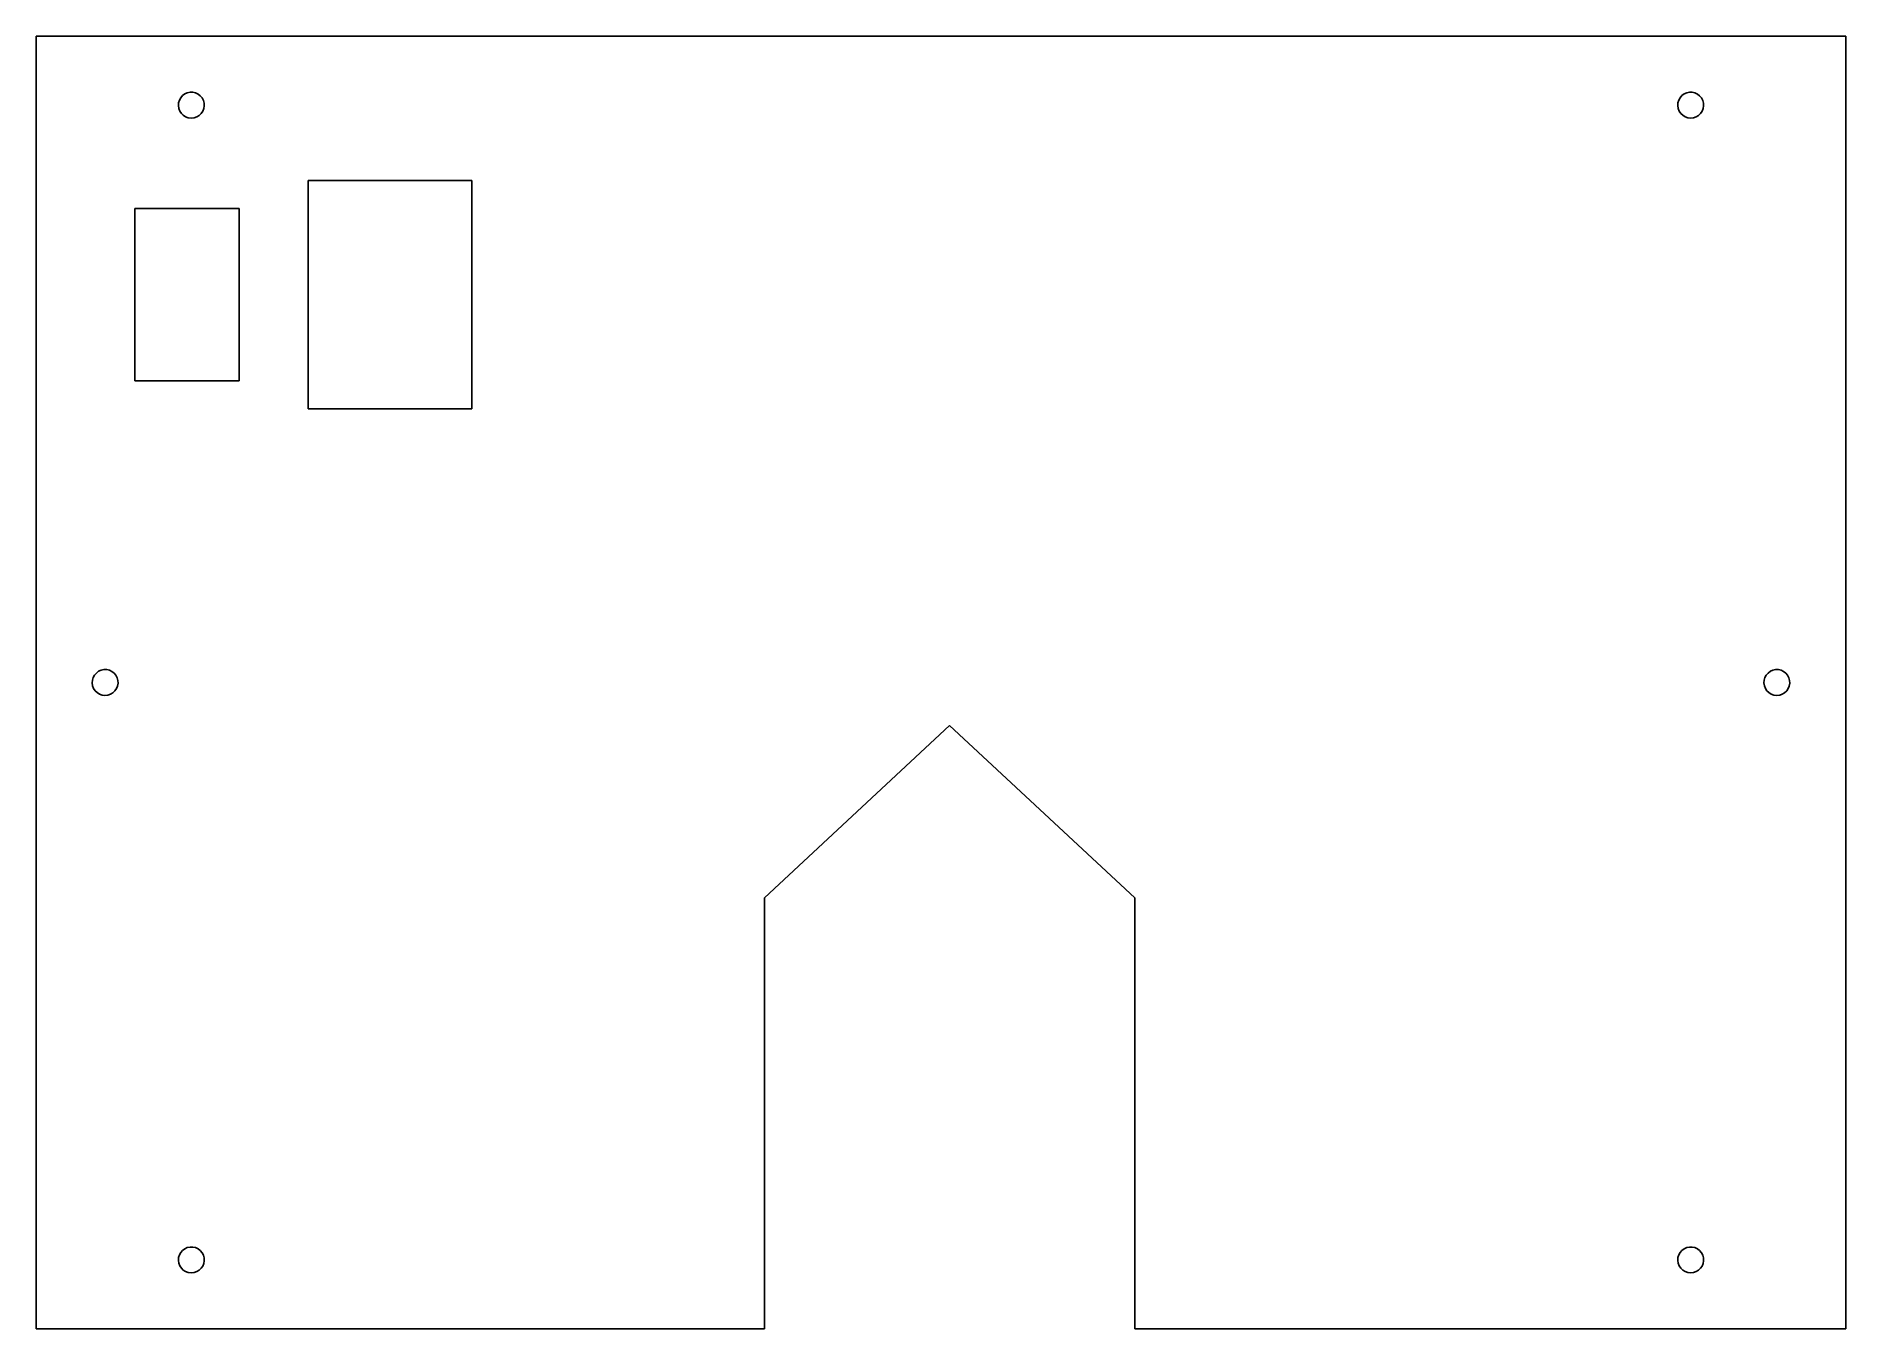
# Model space of a CAD drawing. Header units: metres. Extents: x 0 to 210, y 0 to 150.
import ezdxf

# ---------------------------------------------------------------- set-up
doc = ezdxf.new("R2010")
doc.units = ezdxf.units.M

msp = doc.modelspace()

# ---------------------------------------------------------------- linework, layer by layer
for p, q in [((210, 150), (0, 150)), ((0, 150), (0, 0)), ((210, 0), (210, 150)), ((16.616, 142.578), (16.7701, 142.859)), ((16.7701, 142.859), (16.9801, 143.1)), ((16.9801, 143.1), (17.2446, 143.296)), ((17.2446, 143.296), (17.5365, 143.427)), ((17.5365, 143.427), (17.8495, 143.492)), ((17.8495, 143.492), (18.1786, 143.489)), ((18.1786, 143.489), (18.4903, 143.418)), ((18.4903, 143.418), (18.7878, 143.276)), ((18.7878, 143.276), (19.0405, 143.08)), ((19.0405, 143.08), (19.2459, 142.835)), ((19.2459, 142.835), (19.3981, 142.543)), ((190.616, 142.578), (190.77, 142.859)), ((190.77, 142.859), (190.98, 143.1)), ((190.98, 143.1), (191.245, 143.296)), ((191.245, 143.296), (191.536, 143.427)), ((191.536, 143.427), (191.849, 143.492)), ((191.849, 143.492), (192.179, 143.489)), ((192.179, 143.489), (192.49, 143.418)), ((192.49, 143.418), (192.788, 143.276)), ((192.788, 143.276), (193.04, 143.08)), ((193.04, 143.08), (193.246, 142.835)), ((193.246, 142.835), (193.398, 142.543)), ((16.5011, 141.943), (16.5231, 142.263)), ((16.5495, 141.618), (16.5011, 141.943)), ((16.5231, 142.263), (16.616, 142.578)), ((16.6678, 141.311), (16.5495, 141.618)), ((16.8442, 141.044), (16.6678, 141.311)), ((17.0732, 140.821), (16.8442, 141.044)), ((17.3443, 140.651), (17.0732, 140.821)), ((18.9044, 140.803), (18.6301, 140.639)), ((19.1375, 141.022), (18.9044, 140.803)), ((19.319, 141.286), (19.1375, 141.022)), ((19.443, 141.591), (19.319, 141.286)), ((19.3981, 142.543), (19.4815, 142.235)), ((19.497, 141.906), (19.443, 141.591)), ((19.4815, 142.235), (19.497, 141.906)), ((190.501, 141.943), (190.523, 142.263)), ((190.549, 141.618), (190.501, 141.943)), ((190.523, 142.263), (190.616, 142.578)), ((190.668, 141.311), (190.549, 141.618)), ((190.844, 141.044), (190.668, 141.311)), ((191.073, 140.821), (190.844, 141.044)), ((191.344, 140.651), (191.073, 140.821)), ((192.904, 140.803), (192.63, 140.639)), ((193.138, 141.022), (192.904, 140.803)), ((193.319, 141.286), (193.138, 141.022)), ((193.443, 141.591), (193.319, 141.286)), ((193.398, 142.543), (193.482, 142.235)), ((193.497, 141.906), (193.443, 141.591)), ((193.482, 142.235), (193.497, 141.906)), ((17.6544, 140.54), (17.3443, 140.651)), ((17.9811, 140.5), (17.6544, 140.54)), ((18.2996, 140.53), (17.9811, 140.5)), ((18.3272, 140.536), (18.2996, 140.53)), ((18.6301, 140.639), (18.3272, 140.536)), ((191.654, 140.54), (191.344, 140.651)), ((191.981, 140.5), (191.654, 140.54)), ((192.3, 140.53), (191.981, 140.5)), ((192.327, 140.536), (192.3, 140.53)), ((192.63, 140.639), (192.327, 140.536)), ((31.57, 106.75), (31.57, 133.25)), ((31.57, 133.25), (50.57, 133.25)), ((50.57, 133.25), (50.57, 106.75)), ((11.45, 110), (11.45, 130)), ((11.45, 130), (23.57, 130)), ((23.57, 130), (23.57, 110)), ((23.57, 110), (11.45, 110)), ((50.57, 106.75), (31.57, 106.75)), ((6.61598, 75.5784), (6.77007, 75.8586)), ((6.77007, 75.8586), (6.98006, 76.0999)), ((6.98006, 76.0999), (7.24455, 76.2959)), ((7.24455, 76.2959), (7.53647, 76.4266)), ((7.53647, 76.4266), (7.84946, 76.4924)), ((7.84946, 76.4924), (8.17863, 76.4893)), ((8.17863, 76.4893), (8.49033, 76.4176)), ((8.49033, 76.4176), (8.78775, 76.2765)), ((8.78775, 76.2765), (9.04047, 76.0805)), ((9.04047, 76.0805), (9.24588, 75.8353)), ((9.24588, 75.8353), (9.3981, 75.5434)), ((200.616, 75.5784), (200.77, 75.8586)), ((200.77, 75.8586), (200.98, 76.0999)), ((200.98, 76.0999), (201.245, 76.2959)), ((201.245, 76.2959), (201.536, 76.4266)), ((201.536, 76.4266), (201.849, 76.4924)), ((201.849, 76.4924), (202.179, 76.4893)), ((202.179, 76.4893), (202.49, 76.4176)), ((202.49, 76.4176), (202.788, 76.2765)), ((202.788, 76.2765), (203.04, 76.0805)), ((203.04, 76.0805), (203.246, 75.8353)), ((203.246, 75.8353), (203.398, 75.5434)), ((6.50105, 74.9435), (6.52315, 75.2625)), ((6.54948, 74.6178), (6.50105, 74.9435)), ((6.52315, 75.2625), (6.61598, 75.5784)), ((6.66779, 74.3106), (6.54948, 74.6178)), ((6.84422, 74.0439), (6.66779, 74.3106)), ((7.0732, 73.8206), (6.84422, 74.0439)), ((7.34431, 73.6509), (7.0732, 73.8206)), ((7.6544, 73.5403), (7.34431, 73.6509)), ((7.98114, 73.5001), (7.6544, 73.5403)), ((8.29956, 73.5302), (7.98114, 73.5001)), ((8.32721, 73.5361), (8.29956, 73.5302)), ((8.63013, 73.6388), (8.32721, 73.5361)), ((8.90439, 73.8033), (8.63013, 73.6388)), ((9.13754, 74.0222), (8.90439, 73.8033)), ((9.31897, 74.2856), (9.13754, 74.0222)), ((9.44304, 74.5906), (9.31897, 74.2856)), ((9.3981, 75.5434), (9.48152, 75.2346)), ((9.49704, 74.9058), (9.44304, 74.5906)), ((9.48152, 75.2346), (9.49704, 74.9058)), ((200.501, 74.9435), (200.523, 75.2625)), ((200.549, 74.6178), (200.501, 74.9435)), ((200.523, 75.2625), (200.616, 75.5784)), ((200.668, 74.3106), (200.549, 74.6178)), ((200.844, 74.0439), (200.668, 74.3106)), ((201.073, 73.8206), (200.844, 74.0439)), ((201.344, 73.6509), (201.073, 73.8206)), ((201.654, 73.5403), (201.344, 73.6509)), ((201.981, 73.5001), (201.654, 73.5403)), ((202.3, 73.5302), (201.981, 73.5001)), ((202.327, 73.5361), (202.3, 73.5302)), ((202.63, 73.6388), (202.327, 73.5361)), ((202.904, 73.8033), (202.63, 73.6388)), ((203.138, 74.0222), (202.904, 73.8033)), ((203.319, 74.2856), (203.138, 74.0222)), ((203.443, 74.5906), (203.319, 74.2856)), ((203.398, 75.5434), (203.482, 75.2346)), ((203.497, 74.9058), (203.443, 74.5906)), ((203.482, 75.2346), (203.497, 74.9058)), ((84.5, 50), (106, 70)), ((106, 70), (127.5, 50)), ((84.5, 0), (84.5, 50)), ((127.5, 50), (127.5, 0)), ((16.5231, 8.26253), (16.616, 8.57837)), ((16.616, 8.57837), (16.7701, 8.85864)), ((16.7701, 8.85864), (16.9801, 9.09987)), ((16.9801, 9.09987), (17.2446, 9.29588)), ((17.2446, 9.29588), (17.5365, 9.42657)), ((17.5365, 9.42657), (17.8495, 9.49242)), ((17.8495, 9.49242), (18.1786, 9.48932)), ((18.1786, 9.48932), (18.4903, 9.41759)), ((18.4903, 9.41759), (18.7878, 9.27649)), ((18.7878, 9.27649), (19.0405, 9.08046)), ((19.0405, 9.08046), (19.2459, 8.83531)), ((19.2459, 8.83531), (19.3981, 8.54341)), ((19.3981, 8.54341), (19.4815, 8.23465)), ((190.523, 8.26253), (190.616, 8.57837)), ((190.616, 8.57837), (190.77, 8.85864)), ((190.77, 8.85864), (190.98, 9.09987)), ((190.98, 9.09987), (191.245, 9.29588)), ((191.245, 9.29588), (191.536, 9.42657)), ((191.536, 9.42657), (191.849, 9.49242)), ((191.849, 9.49242), (192.179, 9.48932)), ((192.179, 9.48932), (192.49, 9.41759)), ((192.49, 9.41759), (192.788, 9.27649)), ((192.788, 9.27649), (193.04, 9.08046)), ((193.04, 9.08046), (193.246, 8.83531)), ((193.246, 8.83531), (193.398, 8.54341)), ((193.398, 8.54341), (193.482, 8.23465)), ((16.5011, 7.94345), (16.5231, 8.26253)), ((16.5495, 7.61784), (16.5011, 7.94345)), ((16.6678, 7.31062), (16.5495, 7.61784)), ((16.8442, 7.04385), (16.6678, 7.31062)), ((17.0732, 6.82056), (16.8442, 7.04385)), ((17.3443, 6.65088), (17.0732, 6.82056)), ((17.6544, 6.54034), (17.3443, 6.65088)), ((17.9811, 6.50011), (17.6544, 6.54034)), ((18.2996, 6.53021), (17.9811, 6.50011)), ((18.3272, 6.53612), (18.2996, 6.53021)), ((18.6301, 6.63876), (18.3272, 6.53612)), ((18.9044, 6.8033), (18.6301, 6.63876)), ((19.1375, 7.02225), (18.9044, 6.8033)), ((19.319, 7.28563), (19.1375, 7.02225)), ((19.443, 7.59056), (19.319, 7.28563)), ((19.497, 7.90581), (19.443, 7.59056)), ((19.4815, 8.23465), (19.497, 7.90581)), ((190.501, 7.94345), (190.523, 8.26253)), ((190.549, 7.61784), (190.501, 7.94345)), ((190.668, 7.31062), (190.549, 7.61784)), ((190.844, 7.04385), (190.668, 7.31062)), ((191.073, 6.82056), (190.844, 7.04385)), ((191.344, 6.65088), (191.073, 6.82056)), ((191.654, 6.54034), (191.344, 6.65088)), ((191.981, 6.50011), (191.654, 6.54034)), ((192.3, 6.53021), (191.981, 6.50011)), ((192.327, 6.53612), (192.3, 6.53021)), ((192.63, 6.63876), (192.327, 6.53612)), ((192.904, 6.8033), (192.63, 6.63876)), ((193.138, 7.02225), (192.904, 6.8033)), ((193.319, 7.28563), (193.138, 7.02225)), ((193.443, 7.59056), (193.319, 7.28563)), ((193.497, 7.90581), (193.443, 7.59056)), ((193.482, 8.23465), (193.497, 7.90581)), ((0, 0), (84.5, 0)), ((127.5, 0), (210, 0))]:
    msp.add_line(p, q)

doc.saveas('drawing.dxf')
